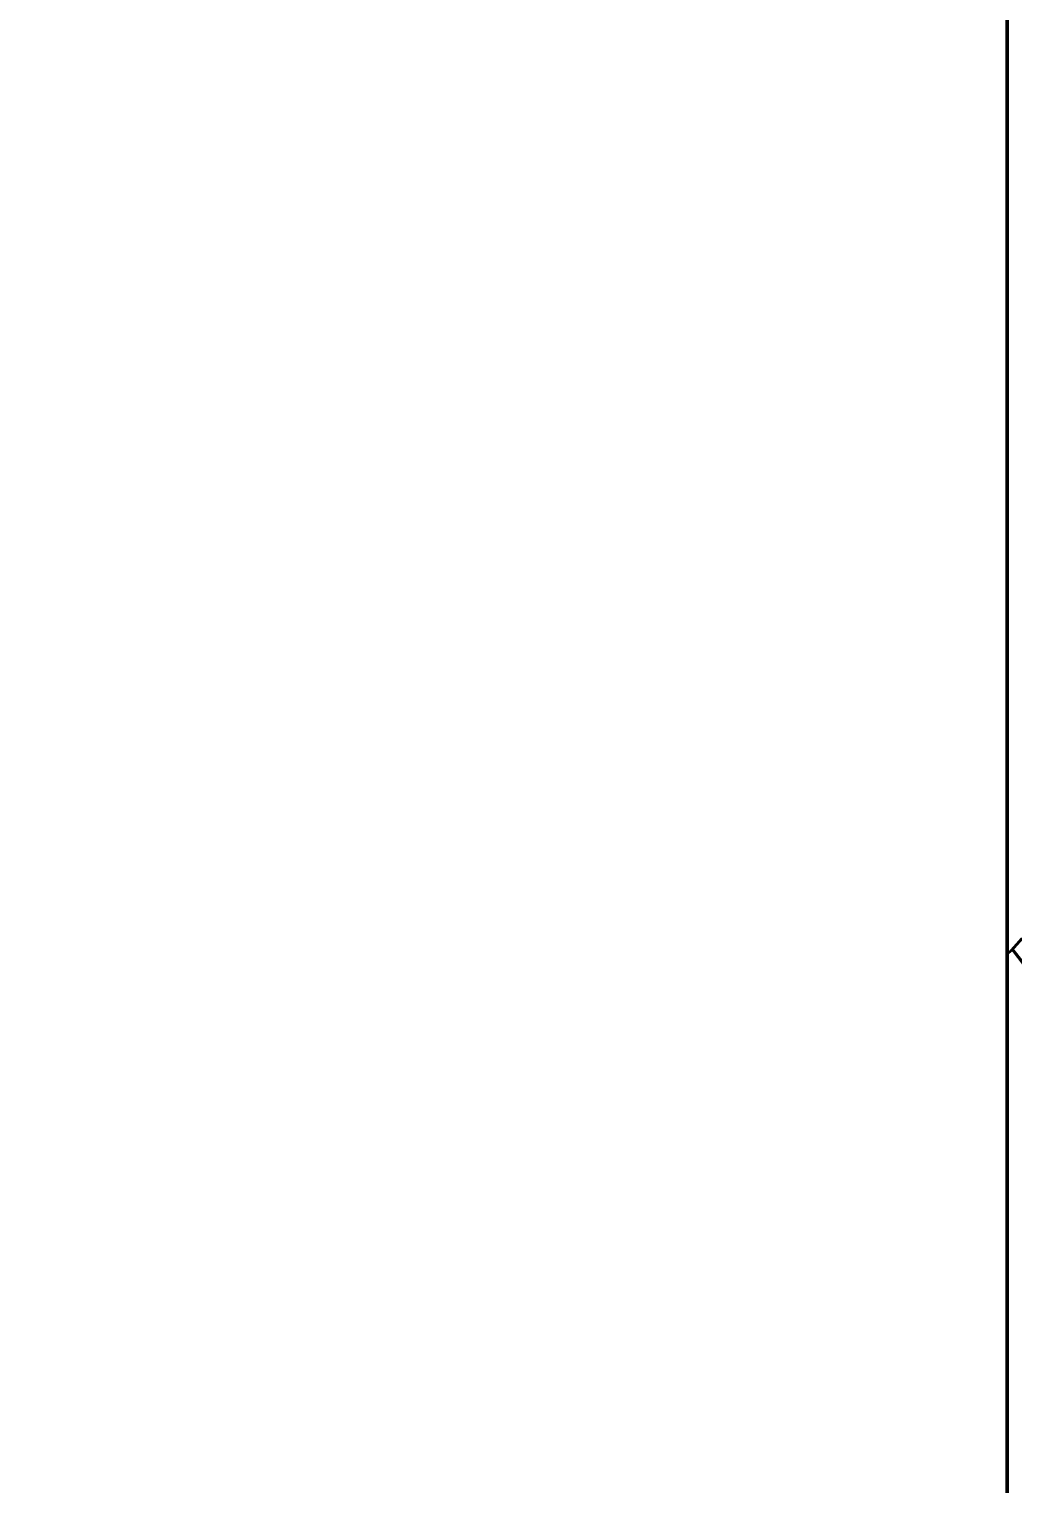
# Model space of a CAD drawing. Extents: x -2098986 to 943, y -1296280 to 73591.
# Drawn here: x -1489593 to -1482291, y -1080705 to -1069905 of the extents above; entities that cross this region are included whole.
import ezdxf
from ezdxf.enums import TextEntityAlignment as Align

# ---------------------------------------------------------------- set-up
doc = ezdxf.new("R2010")
doc.units = 0
doc.header["$LTSCALE"] = 150
doc.layers.add('05.Text', color=253, linetype='Continuous', lineweight=18)
doc.layers.add('11.Khung bo', color=32, linetype='Continuous', lineweight=50)
doc.styles.add('VnAvantH', font='')
doc.styles.get('VnAvantH').set_extended_font_data('.VnAvantH')

# ---------------------------------------------------------------- blocks, each defined once
blk = doc.blocks.new('100')
at = {"layer": '11.Khung bo', "const_width": 26.7}
blk.add_lwpolyline([(1860913, -945240), (1860913, -916940), (1896063, -916940), (1896063, -945240)], close=True, dxfattribs=at)
blk.add_lwpolyline([(1860913, -945240), (1860913, -916940), (1896063, -916940), (1896063, -945240)], close=True, dxfattribs=at)
blk.add_lwpolyline([(1860913, -945240), (1860913, -916940), (1896063, -916940), (1896063, -945240)], close=True, dxfattribs=at)
at = {"layer": '05.Text', "style": 'VnAvantH'}
blk.add_text('KTS.lª thÕ trinh', height=198, dxfattribs=at).set_placement((1898428, -936733), align=Align.RIGHT)

msp = doc.modelspace()

# ---------------------------------------------------------------- block references
at = {"layer": '05.Text', "xscale": 1.000009185772931, "yscale": 1.000009185772931, "zscale": 1.000009185772931}
msp.add_blockref('100', (-3378413.7, -140107), dxfattribs=at)

doc.saveas('drawing.dxf')
